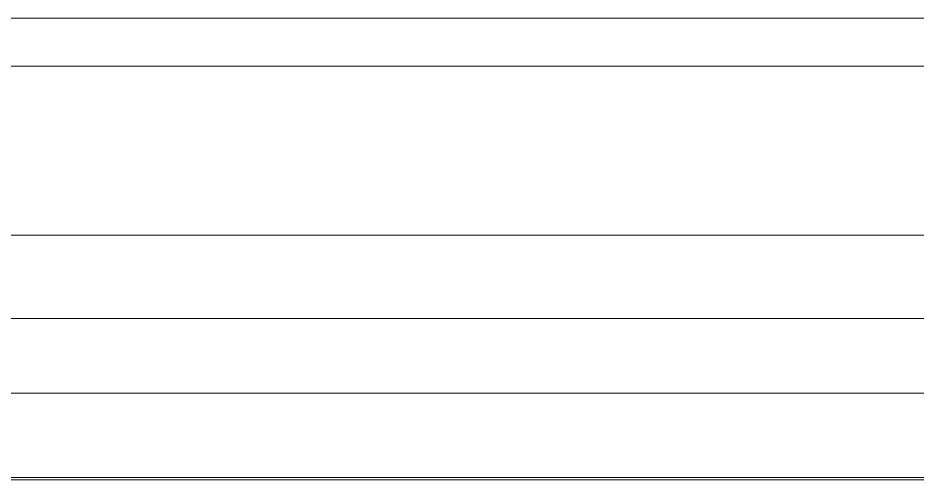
# Model space of a CAD drawing. Header units: millimetres. Extents: x -380 to 34475, y -4 to 3612.
# Drawn here: x 13790.6 to 14164, y 498 to 689.5 of the extents above; entities that cross this region are included whole.
import ezdxf

# ---------------------------------------------------------------- set-up
doc = ezdxf.new("R2010")
doc.units = ezdxf.units.MM
doc.header["$LTSCALE"] = 0.5
doc.layers.add('Видимый контур (ГОСТ)', color=7, linetype='Continuous', lineweight=0)

# ---------------------------------------------------------------- blocks, each defined once
blk = doc.blocks.new('ShelfFrontSlide1400')
at = {"layer": 'Видимый контур (ГОСТ)'}
for p, q in [((75.5, 191.5), (1271.5, 191.5)), ((109.5, 171.5), (1237.5, 171.5)), ((1225.5, 101.5), (121.5, 101.5)), ((1247.5, 67), (70.5, 67)), ((1312.5, 36), (34.5, 36)), ((1319.5, 0), (27.5, 0)), ((1309.5, 1), (37.5, 1))]:
    blk.add_line(p, q, dxfattribs=at)

msp = doc.modelspace()

# ---------------------------------------------------------------- block references
msp.add_blockref('ShelfFrontSlide1400', (13490.45, 498))

doc.saveas('drawing.dxf')
